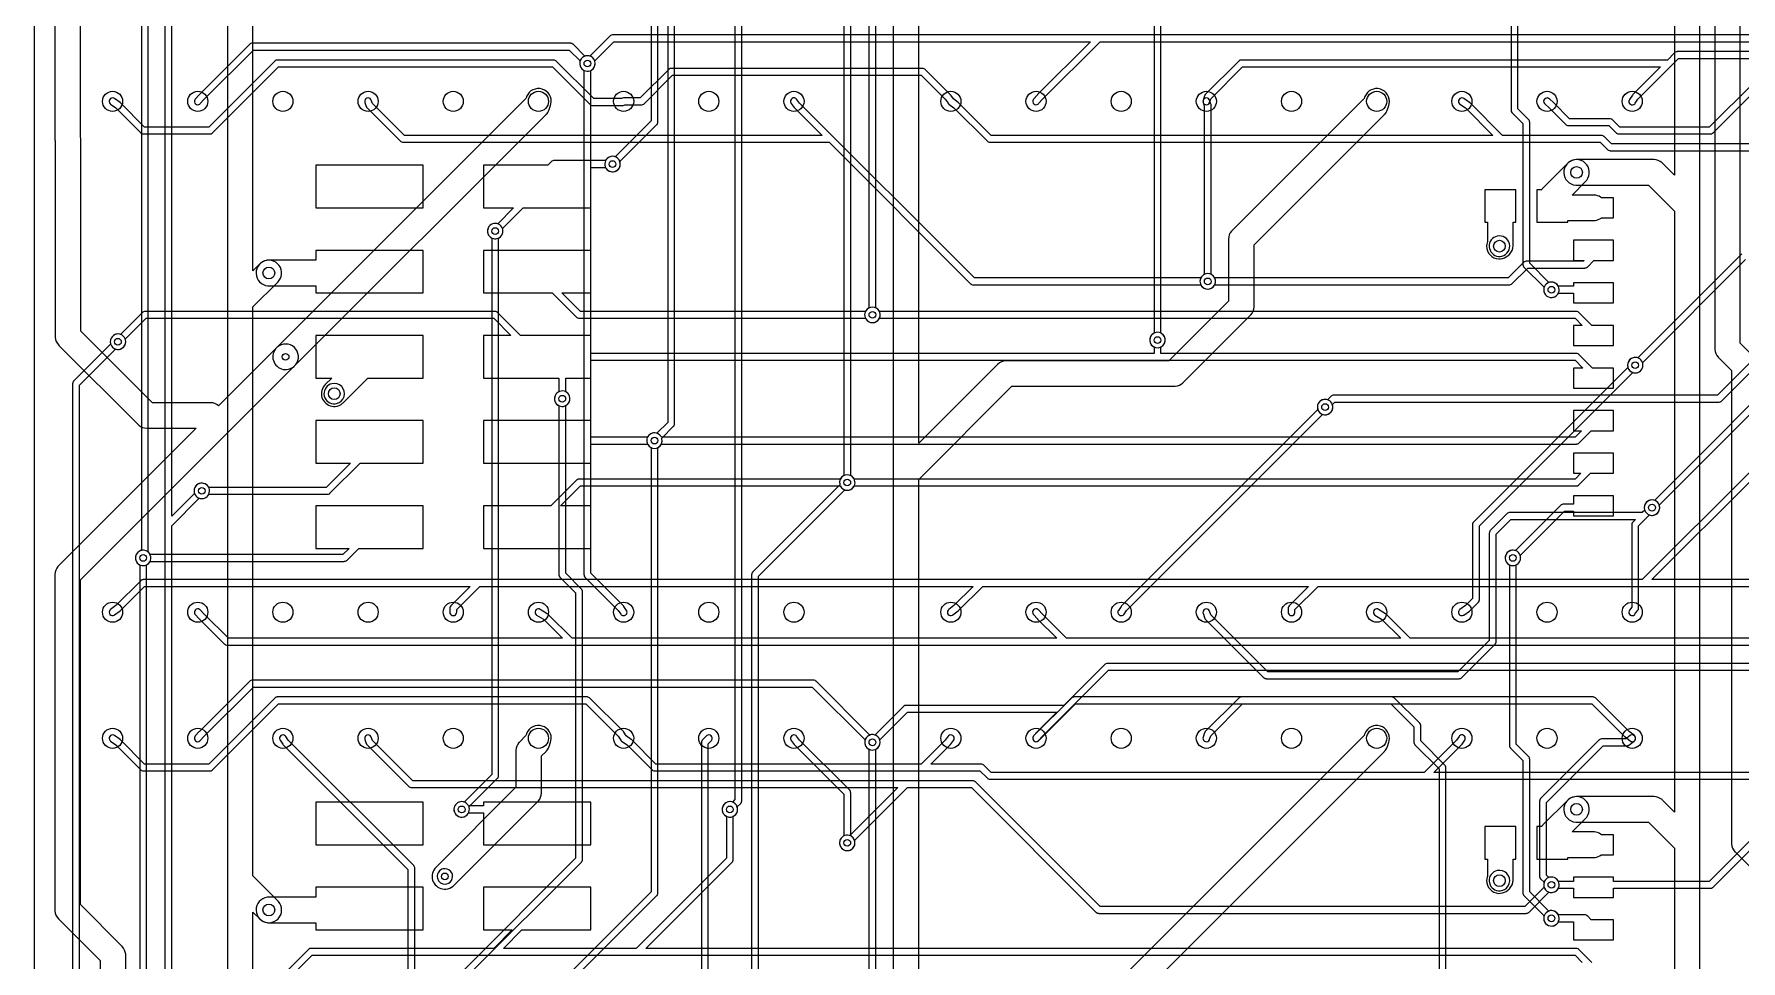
# Model space of a CAD drawing. Header units: millimetres. Extents: x 0 to 100, y 0 to 82.
# Drawn here: x 0 to 50.9, y 29.5 to 57.1 of the extents above; entities that cross this region are included whole.
import ezdxf

# ---------------------------------------------------------------- set-up
doc = ezdxf.new("R2010")
doc.units = ezdxf.units.MM

msp = doc.modelspace()

# ---------------------------------------------------------------- linework, layer by layer
at = {"layer": '16_copper'}
for points in [[(0.619, 61), (0.619, 54), (0.62, 53.985), (0.62, 53.97, 0.032036), (0.627, 53.922), (0.628, 53.919), (0.628, 48.11), (0.629, 48.095), (0.629, 48.081, 0.172129), (0.733, 47.848), (0.735, 47.845), (0.736, 47.844), (0.739, 47.841), (3.1, 45.481), (3.111, 45.471), (3.121, 45.46, 0.172152), (3.359, 45.369), (3.363, 45.369), (3.365, 45.369), (3.369, 45.369), (4.83, 45.369), (0.731, 41.269), (0.721, 41.258), (0.71, 41.248, 0.172152), (0.619, 41.01), (0.619, 41.006), (0.619, 41.004), (0.619, 41), (0.619, 31), (0.62, 30.985), (0.62, 30.97, 0.172129), (0.724, 30.738), (0.726, 30.735), (0.728, 30.734), (0.731, 30.731), (1.969, 29.492), (1.969, 28.3)], [(2.731, 28.3), (2.731, 29.65), (2.73, 29.665), (2.73, 29.68, 0.172129), (2.626, 29.912), (2.624, 29.915), (2.622, 29.916), (2.619, 29.919), (1.381, 31.158), (1.381, 40.842), (7.769, 47.231), (7.802, 47.267, 0.906835), (7.249, 47.787), (7.231, 47.769), (5.499, 46.038), (5.498, 46.04, 0.172152), (5.26, 46.131), (5.256, 46.131), (5.254, 46.131), (5.25, 46.131), (3.527, 46.131), (1.39, 48.268), (1.39, 53.991), (1.389, 54.006), (1.389, 54.021, 0.0314), (1.382, 54.069), (1.381, 54.072), (1.381, 60.842)], [(53, 57.102), (17.25, 57.102), (17.244, 57.101, 0.140725), (17.191, 57.083), (17.184, 57.076), (17.181, 57.075), (17.18, 57.074), (17.178, 57.072), (16.574, 56.468), (16.554, 56.474, 0.118359), (16.446, 56.474), (16.426, 56.468), (16.072, 56.822), (16.067, 56.826, 0.14076), (16.017, 56.85), (16.007, 56.851), (16.004, 56.852), (16.003, 56.851), (16, 56.852), (6.5, 56.852), (6.494, 56.851, 0.140725), (6.441, 56.833), (6.434, 56.826), (6.431, 56.825), (6.43, 56.824), (6.428, 56.822), (4.928, 55.322), (4.927, 55.321), (4.925, 55.319), (4.805, 55.189), (4.791, 55.168, 0.8128), (4.942, 55.04), (4.955, 55.051), (5.073, 55.18), (6.542, 56.648), (15.958, 56.648), (16.282, 56.324), (16.276, 56.304, 1), (16.724, 56.196), (16.73, 56.232, 0.078701), (16.724, 56.304), (16.718, 56.324), (17.292, 56.898), (31.505, 56.898), (29.928, 55.322), (29.927, 55.321), (29.925, 55.319), (29.805, 55.189), (29.791, 55.168, 0.8128), (29.942, 55.04), (29.955, 55.051), (30.073, 55.18), (31.792, 56.898), (52.958, 56.898)], [(52.285, 56.602), (49, 56.602), (48.994, 56.601, 0.140725), (48.941, 56.583), (48.934, 56.576), (48.931, 56.575), (48.93, 56.574), (48.928, 56.572), (48.708, 56.352), (36, 56.352), (35.994, 56.351, 0.140725), (35.941, 56.333), (35.934, 56.326), (35.931, 56.325), (35.93, 56.324), (35.928, 56.322), (34.928, 55.322), (34.926, 55.319), (34.923, 55.316, 0.062123), (34.909, 55.295), (34.903, 55.28), (34.863, 55.15), (34.859, 55.125, 0.812805), (35.051, 55.075), (35.057, 55.09), (35.09, 55.196), (36.042, 56.148), (48.505, 56.148), (47.678, 55.322), (47.678, 55.321), (47.677, 55.321), (47.666, 55.308), (47.576, 55.178), (47.565, 55.156, 0.812815), (47.733, 55.049), (47.744, 55.062), (47.828, 55.185), (49.042, 56.398), (52.243, 56.398)], [(53.148, 53.852), (47.042, 53.852), (46.822, 54.072), (46.817, 54.076, 0.14076), (46.767, 54.1), (46.757, 54.101), (46.754, 54.102), (46.753, 54.101), (46.75, 54.102), (43.792, 54.102), (42.822, 55.072), (42.822, 55.072), (42.821, 55.072), (42.809, 55.083), (42.639, 55.203), (42.616, 55.215, 0.812815), (42.509, 55.048), (42.521, 55.037), (42.684, 54.922), (43.505, 54.102), (28.542, 54.102), (27.572, 55.072), (27.57, 55.073), (27.561, 55.081), (27.414, 55.191), (27.334, 55.308), (27.333, 55.308), (27.333, 55.309), (27.322, 55.322), (26.572, 56.072), (26.567, 56.076, 0.14076), (26.517, 56.1), (26.507, 56.101), (26.504, 56.102), (26.503, 56.101), (26.5, 56.102), (19, 56.102), (18.994, 56.101, 0.140725), (18.941, 56.083), (18.934, 56.076), (18.931, 56.075), (18.93, 56.074), (18.928, 56.072), (18.078, 55.222), (17.58, 55.222), (17.574, 55.221, 0.140725), (17.521, 55.203), (17.52, 55.202), (16.692, 55.202), (15.572, 56.322), (15.567, 56.326, 0.14076), (15.517, 56.35), (15.507, 56.351), (15.504, 56.352), (15.503, 56.351), (15.5, 56.352), (7.25, 56.352), (7.244, 56.351, 0.140725), (7.191, 56.333), (7.184, 56.326), (7.181, 56.325), (7.18, 56.324), (7.178, 56.322), (5.208, 54.352), (3.292, 54.352), (2.572, 55.072), (2.57, 55.073), (2.561, 55.081), (2.401, 55.201), (2.379, 55.214, 0.812811), (2.267, 55.05), (2.279, 55.039), (2.433, 54.923), (3.178, 54.178), (3.183, 54.174, 0.14076), (3.233, 54.15), (3.243, 54.149), (3.246, 54.148), (3.247, 54.149), (3.25, 54.148), (5.25, 54.148), (5.256, 54.149, 0.140725), (5.309, 54.167), (5.316, 54.174), (5.319, 54.175), (5.32, 54.176), (5.322, 54.178), (7.292, 56.148), (15.458, 56.148), (16.578, 55.028), (16.583, 55.024, 0.14076), (16.633, 55), (16.643, 54.999), (16.646, 54.998), (16.647, 54.999), (16.65, 54.998), (17.56, 54.998), (17.566, 54.999, 0.119985), (17.619, 55.017), (17.62, 55.018), (18.12, 55.018), (18.126, 55.019, 0.140725), (18.179, 55.037), (18.186, 55.044), (18.189, 55.045), (18.19, 55.046), (18.192, 55.048), (19.042, 55.898), (26.458, 55.898), (27.172, 55.185), (27.256, 55.062), (27.262, 55.056), (27.267, 55.05), (27.271, 55.046), (27.273, 55.043), (27.275, 55.042), (27.279, 55.039), (27.433, 54.923), (28.428, 53.928), (28.433, 53.924, 0.14076), (28.483, 53.9), (28.493, 53.899), (28.496, 53.898), (28.497, 53.899), (28.5, 53.898), (46.708, 53.898), (46.928, 53.678, 0.156764), (46.983, 53.65), (46.993, 53.649), (46.996, 53.648), (46.997, 53.649), (47, 53.648), (53.148, 53.648)], [(51.282, 55.676), (49.958, 54.352), (47.292, 54.352), (47.072, 54.572), (47.067, 54.576, 0.14076), (47.017, 54.6), (47.007, 54.601), (47.004, 54.602), (47.003, 54.601), (47, 54.602), (45.792, 54.602), (45.322, 55.072), (45.321, 55.073), (45.319, 55.075), (45.189, 55.195), (45.168, 55.209, 0.8128), (45.04, 55.058), (45.051, 55.045), (45.18, 54.927), (45.678, 54.428), (45.683, 54.424, 0.14076), (45.733, 54.4), (45.743, 54.399), (45.746, 54.398), (45.747, 54.399), (45.75, 54.398), (46.958, 54.398), (47.178, 54.178), (47.183, 54.174, 0.14076), (47.233, 54.15), (47.243, 54.149), (47.246, 54.148), (47.247, 54.149), (47.25, 54.148), (50, 54.148), (50.006, 54.149, 0.140725), (50.059, 54.167), (50.066, 54.174), (50.069, 54.175), (50.07, 54.176), (50.072, 54.178), (51.426, 55.532)], [(50.928, 50.572), (47.824, 47.468), (47.804, 47.474, 1), (47.696, 47.026), (47.732, 47.02), (47.768, 47.02), (47.804, 47.026, 0.414214), (47.974, 47.304), (47.968, 47.324), (51.042, 50.398)], [(52.678, 48.822), (50.208, 46.352), (38.75, 46.352), (38.744, 46.351, 0.140725), (38.691, 46.333), (38.684, 46.326), (38.681, 46.325), (38.68, 46.324), (38.678, 46.322), (38.574, 46.218), (38.554, 46.224, 1), (38.446, 45.776), (38.482, 45.77), (38.518, 45.77), (38.554, 45.776, 0.414214), (38.724, 46.054), (38.718, 46.074), (38.792, 46.148), (50.25, 46.148), (50.256, 46.149, 0.140725), (50.309, 46.167), (50.316, 46.174), (50.319, 46.175), (50.32, 46.176), (50.322, 46.178), (52.792, 48.648)], [(51.178, 44.072), (47.958, 40.852), (3.25, 40.852), (3.244, 40.851, 0.140725), (3.191, 40.833), (3.184, 40.826), (3.181, 40.825), (3.18, 40.824), (3.178, 40.822), (2.433, 40.077), (2.279, 39.961), (2.261, 39.944, 0.812806), (2.387, 39.79), (2.401, 39.799), (2.561, 39.919), (2.563, 39.92), (2.572, 39.928), (3.292, 40.648), (13.005, 40.648), (12.428, 40.072), (12.424, 40.067, 0.14076), (12.4, 40.017), (12.399, 40.007), (12.398, 40.004), (12.399, 40.003), (12.398, 40), (12.398, 39.88), (12.402, 39.855, 0.812812), (12.6, 39.863), (12.602, 39.88), (12.602, 39.958), (13.292, 40.648), (28.005, 40.648), (27.433, 40.077), (27.279, 39.961), (27.261, 39.944, 0.812806), (27.387, 39.79), (27.401, 39.799), (27.561, 39.919), (27.563, 39.92), (27.572, 39.928), (28.292, 40.648), (38.005, 40.648), (37.428, 40.072), (37.424, 40.067, 0.14076), (37.4, 40.017), (37.399, 40.007), (37.398, 40.004), (37.399, 40.003), (37.398, 40), (37.398, 39.88), (37.402, 39.855, 0.812812), (37.6, 39.863), (37.602, 39.88), (37.602, 39.958), (38.292, 40.648), (51.208, 40.648)], [(55.505, 39.102), (41.042, 39.102), (40.322, 39.822), (40.319, 39.824), (40.317, 39.827), (40.303, 39.836), (40.093, 39.966), (40.071, 39.977, 0.812811), (39.973, 39.803), (39.987, 39.794), (40.187, 39.67), (40.755, 39.102), (30.792, 39.102), (30.073, 39.82), (29.955, 39.949), (29.935, 39.965, 0.812806), (29.795, 39.824), (29.805, 39.811), (29.925, 39.681), (29.927, 39.68), (29.928, 39.678), (30.505, 39.102), (16.042, 39.102), (15.322, 39.822), (15.319, 39.824), (15.317, 39.827), (15.303, 39.836), (15.093, 39.966), (15.071, 39.977, 0.812811), (14.973, 39.803), (14.987, 39.794), (15.187, 39.67), (15.755, 39.102), (5.792, 39.102), (5.073, 39.82), (4.955, 39.949), (4.935, 39.965, 0.812806), (4.795, 39.824), (4.805, 39.811), (4.925, 39.681), (4.927, 39.68), (4.928, 39.678), (5.678, 38.928), (5.683, 38.924, 0.14076), (5.733, 38.9), (5.743, 38.899), (5.746, 38.898), (5.747, 38.899), (5.75, 38.898), (89.25, 38.898)], [(52.75, 38.352), (32, 38.352), (31.994, 38.351, 0.140725), (31.941, 38.333), (31.934, 38.326), (31.931, 38.325), (31.93, 38.324), (31.928, 38.322), (30.708, 37.102), (26, 37.102), (25.994, 37.101, 0.140725), (25.941, 37.083), (25.934, 37.076), (25.931, 37.075), (25.93, 37.074), (25.928, 37.072), (25.074, 36.218), (25.054, 36.224, 0.118359), (24.946, 36.224), (24.926, 36.218), (23.322, 37.822), (23.317, 37.826, 0.14076), (23.267, 37.85), (23.257, 37.851), (23.254, 37.852), (23.253, 37.851), (23.25, 37.852), (6.5, 37.852), (6.494, 37.851, 0.140725), (6.441, 37.833), (6.434, 37.826), (6.431, 37.825), (6.43, 37.824), (6.428, 37.822), (4.928, 36.322), (4.927, 36.321), (4.925, 36.319), (4.805, 36.189), (4.791, 36.168, 0.8128), (4.942, 36.04), (4.955, 36.051), (5.073, 36.18), (6.542, 37.648), (23.208, 37.648), (24.782, 36.074), (24.776, 36.054, 1), (25.224, 35.946), (25.23, 35.982, 0.078701), (25.224, 36.054), (25.218, 36.074), (26.042, 36.898), (30.505, 36.898), (29.928, 36.322), (29.927, 36.321), (29.925, 36.319), (29.805, 36.189), (29.791, 36.168, 0.8128), (29.942, 36.04), (29.955, 36.051), (30.073, 36.18), (32.042, 38.148), (52.708, 38.148)], [(51.178, 35.102), (41.745, 35.102), (42.572, 35.928), (42.573, 35.93), (42.574, 35.931), (42.585, 35.944), (42.665, 36.064), (42.676, 36.086, 0.812812), (42.506, 36.189), (42.495, 36.176), (42.421, 36.065), (41.458, 35.102), (28.542, 35.102), (28.322, 35.322), (28.317, 35.326, 0.14076), (28.267, 35.35), (28.257, 35.351), (28.254, 35.352), (28.253, 35.351), (28.25, 35.352), (26.745, 35.352), (27.322, 35.928), (27.323, 35.93), (27.331, 35.939), (27.421, 36.059), (27.434, 36.081, 0.812811), (27.27, 36.193), (27.259, 36.181), (27.173, 36.067), (26.458, 35.352), (18.542, 35.352), (17.822, 36.072), (17.822, 36.072), (17.821, 36.072), (17.809, 36.083), (17.656, 36.191), (17.587, 36.303), (17.584, 36.306), (17.583, 36.309), (17.572, 36.322), (16.572, 37.322), (16.567, 37.326, 0.14076), (16.517, 37.35), (16.507, 37.351), (16.504, 37.352), (16.503, 37.351), (16.5, 37.352), (7.25, 37.352), (7.244, 37.351, 0.140725), (7.191, 37.333), (7.184, 37.326), (7.181, 37.325), (7.18, 37.324), (7.178, 37.322), (5.208, 35.352), (3.292, 35.352), (2.572, 36.072), (2.57, 36.073), (2.561, 36.081), (2.401, 36.201), (2.379, 36.214, 0.812811), (2.267, 36.05), (2.279, 36.039), (2.433, 35.923), (3.178, 35.178), (3.183, 35.174, 0.14076), (3.233, 35.15), (3.243, 35.149), (3.246, 35.148), (3.247, 35.149), (3.25, 35.148), (5.25, 35.148), (5.256, 35.149, 0.140725), (5.309, 35.167), (5.316, 35.174), (5.319, 35.175), (5.32, 35.176), (5.322, 35.178), (7.292, 37.148), (16.458, 37.148), (17.42, 36.187), (17.493, 36.067), (17.501, 36.057), (17.509, 36.048), (17.509, 36.047), (17.509, 36.047), (17.51, 36.046), (17.521, 36.037), (17.684, 35.922), (18.428, 35.178), (18.433, 35.174, 0.14076), (18.483, 35.15), (18.493, 35.149), (18.496, 35.148), (18.497, 35.149), (18.5, 35.148), (28.208, 35.148), (28.428, 34.928), (28.433, 34.924, 0.14076), (28.483, 34.9), (28.493, 34.899), (28.496, 34.898), (28.497, 34.899), (28.5, 34.898), (52.958, 34.898)], [(51.782, 33.676), (49.958, 31.852), (47.106, 31.852), (47.106, 31.975), (45.906, 31.975), (45.906, 31.852), (45.456, 31.852), (45.447, 31.871, 0.85408), (45.026, 31.696), (45.032, 31.676), (44.458, 31.102), (31.792, 31.102), (28.072, 34.822), (28.067, 34.826, 0.14076), (28.017, 34.85), (28.007, 34.851), (28.004, 34.852), (28.003, 34.851), (28, 34.852), (11.292, 34.852), (10.089, 36.055), (10.056, 36.152), (10.046, 36.175, 0.812808), (9.86, 36.104), (9.864, 36.088), (9.904, 35.968), (9.905, 35.965), (9.905, 35.963, 0.062133), (9.917, 35.941), (9.928, 35.928), (11.178, 34.678), (11.183, 34.674, 0.14076), (11.233, 34.65), (11.243, 34.649), (11.246, 34.648), (11.247, 34.649), (11.25, 34.648), (25.755, 34.648), (24.324, 33.218), (24.304, 33.224, 1), (24.196, 32.776), (24.232, 32.77, 0.509524), (24.474, 33.054), (24.468, 33.074), (26.042, 34.648), (27.958, 34.648), (31.678, 30.928), (31.683, 30.924, 0.14076), (31.733, 30.9), (31.743, 30.899), (31.746, 30.898), (31.747, 30.899), (31.75, 30.898), (44.5, 30.898), (44.506, 30.899, 0.140725), (44.559, 30.917), (44.566, 30.924), (44.569, 30.925), (44.57, 30.926), (44.572, 30.928), (45.176, 31.532), (45.196, 31.526, 0.324919), (45.447, 31.629), (45.456, 31.648), (45.906, 31.648), (45.906, 31.375), (47.106, 31.375), (47.106, 31.648), (50, 31.648), (50.006, 31.649, 0.140725), (50.059, 31.667), (50.066, 31.674), (50.069, 31.675), (50.07, 31.676), (50.072, 31.678), (51.926, 33.532)], [(46.459, 29.435), (46.072, 29.822), (46.067, 29.826, 0.14076), (46.017, 29.85), (46.007, 29.851), (46.004, 29.852), (46.003, 29.851), (46, 29.852), (18.245, 29.852), (20.822, 32.428), (20.826, 32.433, 0.14076), (20.85, 32.483), (20.851, 32.493), (20.852, 32.496), (20.851, 32.497), (20.852, 32.5), (20.852, 33.794), (20.871, 33.803, 1), (20.629, 34.197), (20.6, 34.175, 0.509525), (20.629, 33.803), (20.648, 33.794), (20.648, 32.542), (17.958, 29.852), (13.995, 29.852), (14.549, 30.405), (16.6, 30.405), (16.6, 31.675), (13.4, 31.675), (13.4, 30.405), (14.261, 30.405), (13.708, 29.852), (8.25, 29.852), (8.244, 29.851, 0.140725), (8.191, 29.833), (8.184, 29.826), (8.181, 29.825), (8.18, 29.824), (8.178, 29.822), (5.708, 27.352)]]:
    msp.add_lwpolyline(points, format="xyb", dxfattribs=at)
for points in [[(22.741, 55.181, 0.92147), (22.57, 55.073), (22.579, 55.059), (22.669, 54.939), (22.67, 54.937), (22.678, 54.928), (23.505, 54.102), (11.042, 54.102), (10.089, 55.055), (10.056, 55.152), (10.046, 55.175, 0.812808), (9.86, 55.104), (9.864, 55.088), (9.904, 54.968), (9.905, 54.965), (9.905, 54.963, 0.062133), (9.917, 54.941), (9.928, 54.928), (10.928, 53.928), (10.933, 53.924, 0.14076), (10.983, 53.9), (10.993, 53.899), (10.996, 53.898), (10.997, 53.899), (11, 53.898), (23.708, 53.898), (27.928, 49.678), (27.933, 49.674, 0.14076), (27.983, 49.65), (27.993, 49.649), (27.996, 49.648), (27.997, 49.649), (28, 49.648), (34.794, 49.648), (34.803, 49.629, 0.560024), (35.197, 49.629), (35.206, 49.648), (44, 49.648), (44.006, 49.649, 0.140725), (44.059, 49.667), (44.066, 49.674), (44.069, 49.675), (44.07, 49.676), (44.072, 49.678), (44.542, 50.148), (46.25, 50.148), (46.256, 50.149, 0.140725), (46.309, 50.167), (46.316, 50.174), (46.319, 50.175), (46.32, 50.176), (46.322, 50.178), (46.519, 50.375), (47.106, 50.375), (47.106, 50.975), (45.906, 50.975), (45.906, 50.375), (46.231, 50.375), (46.208, 50.352), (44.5, 50.352), (44.494, 50.351, 0.140725), (44.441, 50.333), (44.434, 50.326), (44.431, 50.325), (44.43, 50.324), (44.428, 50.322), (43.958, 49.852), (35.206, 49.852), (35.197, 49.871, 0.560024), (34.803, 49.871), (34.794, 49.852), (28.042, 49.852), (22.827, 55.067)], [(13.804, 51.026, 0.414214), (13.974, 51.304), (13.968, 51.324), (14.589, 51.945), (16.6, 51.945), (16.6, 53.148), (17.044, 53.148), (17.053, 53.129, 1), (17.447, 53.371), (17.425, 53.4, 0.509525), (17.053, 53.371), (17.044, 53.352), (15.5, 53.352), (15.494, 53.351, 0.140725), (15.441, 53.333), (15.434, 53.326), (15.431, 53.325), (15.43, 53.324), (15.428, 53.322), (15.321, 53.215), (13.4, 53.215), (13.4, 51.945), (14.301, 51.945), (13.824, 51.468), (13.804, 51.474, 1), (13.696, 51.026), (13.732, 51.02), (13.768, 51.02)], [(45.735, 51.564), (46.506, 51.564), (46.554, 51.567, 0.128806), (46.733, 51.64), (46.74, 51.645), (47.106, 51.645), (47.106, 52.245), (46.739, 52.245), (46.714, 52.264, 0.128805), (46.531, 52.325), (46.506, 52.326), (45.865, 52.326), (46.269, 52.731), (46.302, 52.767, 0.906835), (45.749, 53.287), (45.731, 53.269), (45.005, 52.544), (44.995, 52.533), (44.985, 52.522, 0.012596), (44.973, 52.507), (44.965, 52.495), (44.957, 52.485), (44.814, 52.485), (44.814, 51.515), (45.735, 51.515)], [(43.73, 50.42, 0.154896), (43.951, 50.513), (43.969, 50.531), (43.995, 50.556, 0.192227), (44.106, 50.816), (44.106, 50.819), (44.106, 50.821), (44.106, 50.825), (44.106, 51.515), (44.186, 51.515), (44.186, 52.485), (43.265, 52.485), (43.265, 51.515), (43.344, 51.515), (43.344, 50.935), (43.333, 50.903), (43.323, 50.855), (43.319, 50.806, 0.404409), (43.681, 50.419)], [(11.6, 50.675), (8.4, 50.675), (8.4, 50.381), (7, 50.381), (6.951, 50.378, 0.906837), (6.974, 49.62), (7, 49.619), (8.4, 49.619), (8.4, 49.405), (11.6, 49.405)], [(47.106, 48.435), (46.459, 48.435), (46.072, 48.822), (46.067, 48.826, 0.14076), (46.017, 48.85), (46.007, 48.851), (46.004, 48.852), (46.003, 48.851), (46, 48.852), (25.206, 48.852), (25.197, 48.871, 0.560024), (24.803, 48.871), (24.794, 48.852), (16.292, 48.852), (15.739, 49.405), (16.6, 49.405), (16.6, 50.675), (13.4, 50.675), (13.4, 49.405), (15.451, 49.405), (16.178, 48.678), (16.183, 48.674, 0.14076), (16.233, 48.65), (16.243, 48.649), (16.246, 48.648), (16.247, 48.649), (16.25, 48.648), (24.794, 48.648), (24.803, 48.629, 0.560024), (25.197, 48.629), (25.206, 48.648), (45.958, 48.648), (46.171, 48.435), (45.906, 48.435), (45.906, 47.835), (47.106, 47.835)], [(47.106, 49.705), (45.906, 49.705), (45.906, 49.602), (45.456, 49.602), (45.447, 49.621, 1), (45.053, 49.379), (45.075, 49.35, 0.509525), (45.447, 49.379), (45.456, 49.398), (45.906, 49.398), (45.906, 49.105), (47.106, 49.105)], [(46.191, 47.165), (45.906, 47.165), (45.906, 46.565), (47.106, 46.565), (47.106, 47.165), (46.479, 47.165), (46.072, 47.572), (46.067, 47.576, 0.14076), (46.017, 47.6), (46.007, 47.601), (46.004, 47.602), (46.003, 47.601), (46, 47.602), (33.602, 47.602), (33.602, 47.794), (33.621, 47.803, 1), (33.379, 48.197), (33.35, 48.175, 0.509525), (33.379, 47.803), (33.398, 47.794), (33.398, 47.602), (16.6, 47.602), (16.6, 48.135), (14.509, 48.135), (13.822, 48.822), (13.817, 48.826, 0.14076), (13.767, 48.85), (13.757, 48.851), (13.754, 48.852), (13.753, 48.851), (13.75, 48.852), (3.3, 48.852), (3.294, 48.851, 0.140725), (3.241, 48.833), (3.234, 48.826), (3.231, 48.825), (3.23, 48.824), (3.228, 48.822), (2.574, 48.168), (2.554, 48.174, 1), (2.446, 47.726), (2.482, 47.72, 0.509524), (2.724, 48.004), (2.718, 48.024), (3.342, 48.648), (13.708, 48.648), (14.221, 48.135), (13.4, 48.135), (13.4, 46.865), (15.648, 46.865), (15.648, 46.456), (15.629, 46.447, 1), (15.871, 46.053), (15.9, 46.075, 0.509525), (15.871, 46.447), (15.852, 46.456), (15.852, 46.865), (16.6, 46.865), (16.6, 47.398), (45.958, 47.398)], [(48.304, 42.776, 0.414214), (48.474, 43.054), (48.468, 43.074), (53.229, 47.835), (54.094, 47.835), (54.094, 48.435), (52.894, 48.435), (52.894, 47.835), (52.941, 47.835), (48.324, 43.218), (48.304, 43.224, 1), (48.196, 42.776), (48.232, 42.77), (48.268, 42.77)], [(8.98, 46.02, 0.161508), (9.201, 46.113), (9.219, 46.131), (9.954, 46.865), (11.6, 46.865), (11.6, 48.135), (8.4, 48.135), (8.4, 46.865), (8.876, 46.865), (8.681, 46.669), (8.648, 46.633, 0.605465), (8.931, 46.019)], [(16.6, 44.898), (18.294, 44.898), (18.303, 44.879, 0.560024), (18.697, 44.879), (18.706, 44.898), (46, 44.898), (46.006, 44.899, 0.140725), (46.059, 44.917), (46.066, 44.924), (46.069, 44.925), (46.07, 44.926), (46.072, 44.928), (46.439, 45.295), (47.106, 45.295), (47.106, 45.895), (45.906, 45.895), (45.906, 45.295), (46.151, 45.295), (45.958, 45.102), (18.706, 45.102), (18.697, 45.121, 0.560024), (18.303, 45.121), (18.294, 45.102), (16.6, 45.102), (16.6, 45.595), (13.4, 45.595), (13.4, 44.325), (16.6, 44.325)], [(5.054, 43.276, 0.19891), (5.197, 43.379), (5.206, 43.398), (8.75, 43.398), (8.756, 43.399, 0.140725), (8.809, 43.417), (8.816, 43.424), (8.819, 43.425), (8.82, 43.426), (8.822, 43.428), (9.719, 44.325), (11.6, 44.325), (11.6, 45.595), (8.4, 45.595), (8.4, 44.325), (9.431, 44.325), (8.708, 43.602), (5.206, 43.602), (5.197, 43.621, 1), (4.803, 43.379), (4.825, 43.35, 0.240078), (5.018, 43.27)], [(16.6, 43.055), (15.699, 43.055), (16.292, 43.648), (24.044, 43.648), (24.053, 43.629, 0.560024), (24.447, 43.629), (24.456, 43.648), (46, 43.648), (46.006, 43.649, 0.140725), (46.059, 43.667), (46.066, 43.674), (46.069, 43.675), (46.07, 43.676), (46.072, 43.678), (46.419, 44.025), (47.106, 44.025), (47.106, 44.625), (45.906, 44.625), (45.906, 44.025), (46.131, 44.025), (45.958, 43.852), (24.456, 43.852), (24.447, 43.871, 0.560024), (24.053, 43.871), (24.044, 43.852), (16.25, 43.852), (16.244, 43.851, 0.140725), (16.191, 43.833), (16.184, 43.826), (16.181, 43.825), (16.18, 43.824), (16.178, 43.822), (15.411, 43.055), (13.4, 43.055), (13.4, 41.785), (16.6, 41.785)], [(44.154, 41.276, 0.414214), (44.324, 41.554), (44.318, 41.574), (45.642, 42.898), (45.906, 42.898), (45.906, 42.755), (47.106, 42.755), (47.106, 43.355), (45.906, 43.355), (45.906, 43.102), (45.6, 43.102), (45.594, 43.101, 0.140725), (45.541, 43.083), (45.534, 43.076), (45.531, 43.075), (45.53, 43.074), (45.528, 43.072), (44.174, 41.718), (44.154, 41.724, 1), (44.046, 41.276), (44.082, 41.27), (44.118, 41.27)], [(3.304, 41.276, 0.19891), (3.447, 41.379), (3.456, 41.398), (9.25, 41.398), (9.256, 41.399, 0.140725), (9.309, 41.417), (9.316, 41.424), (9.319, 41.425), (9.32, 41.426), (9.322, 41.428), (9.679, 41.785), (11.6, 41.785), (11.6, 43.055), (8.4, 43.055), (8.4, 41.785), (9.391, 41.785), (9.208, 41.602), (3.456, 41.602), (3.447, 41.621, 1), (3.053, 41.379), (3.075, 41.35, 0.240078), (3.268, 41.27)], [(47.691, 36.023, 0.541596), (47.736, 36.187), (47.724, 36.199), (47.568, 36.326), (46.572, 37.322), (46.567, 37.326, 0.14076), (46.517, 37.35), (46.507, 37.351), (46.504, 37.352), (46.503, 37.351), (46.5, 37.352), (36, 37.352), (35.994, 37.351, 0.140725), (35.941, 37.333), (35.934, 37.326), (35.931, 37.325), (35.93, 37.324), (35.928, 37.322), (34.928, 36.322), (34.926, 36.319), (34.923, 36.316, 0.062123), (34.909, 36.295), (34.903, 36.28), (34.863, 36.15), (34.859, 36.125, 0.812805), (35.051, 36.075), (35.057, 36.09), (35.09, 36.196), (36.042, 37.148), (46.458, 37.148), (47.428, 36.178), (47.431, 36.176), (47.436, 36.171), (47.596, 36.041), (47.617, 36.028, 0.12473), (47.666, 36.019)], [(16.6, 34.215), (13.4, 34.215), (13.4, 34.102), (12.956, 34.102), (12.947, 34.121, 1), (12.553, 33.879), (12.575, 33.85, 0.509525), (12.947, 33.879), (12.956, 33.898), (13.4, 33.898), (13.4, 32.945), (16.6, 32.945)], [(45.735, 32.564), (46.506, 32.564), (46.554, 32.567, 0.128806), (46.733, 32.64), (46.74, 32.645), (47.106, 32.645), (47.106, 33.245), (46.739, 33.245), (46.714, 33.264, 0.128805), (46.531, 33.325), (46.506, 33.326), (45.865, 33.326), (46.269, 33.731), (46.302, 33.767, 0.906835), (45.749, 34.287), (45.731, 34.269), (45.005, 33.544), (44.995, 33.533), (44.985, 33.522, 0.012596), (44.973, 33.507), (44.965, 33.495), (44.957, 33.485), (44.814, 33.485), (44.814, 32.515), (45.735, 32.515)], [(43.73, 31.496, 0.154896), (43.951, 31.589), (43.969, 31.606), (43.995, 31.631, 0.192227), (44.106, 31.891), (44.106, 31.894), (44.106, 31.896), (44.106, 31.901), (44.106, 32.515), (44.186, 32.515), (44.186, 33.485), (43.265, 33.485), (43.265, 32.515), (43.344, 32.515), (43.344, 32.01), (43.333, 31.978), (43.323, 31.93), (43.319, 31.882, 0.404409), (43.681, 31.495)], [(12.304, 31.776, 1), (12.196, 32.224), (12.162, 32.213, 0.854076), (12.268, 31.77)], [(11.6, 31.675), (8.4, 31.675), (8.4, 31.381), (7, 31.381), (6.951, 31.378, 0.906837), (6.974, 30.62), (7, 30.619), (8.4, 30.619), (8.4, 30.405), (11.6, 30.405)], [(47.106, 30.705), (46.439, 30.705), (46.322, 30.822), (46.317, 30.826, 0.14076), (46.267, 30.85), (46.257, 30.851), (46.254, 30.852), (46.253, 30.851), (46.25, 30.852), (45.456, 30.852), (45.447, 30.871, 1), (45.053, 30.629), (45.075, 30.6, 0.509525), (45.447, 30.629), (45.456, 30.648), (45.906, 30.648), (45.906, 30.105), (47.106, 30.105)]]:
    msp.add_lwpolyline(points, format="xyb", close=True, dxfattribs=at)
for points in [[(11.6, 53.215), (8.4, 53.215), (8.4, 51.945), (11.6, 51.945)], [(11.6, 34.215), (8.4, 34.215), (8.4, 32.945), (11.6, 32.945)]]:
    msp.add_lwpolyline(points, close=True, dxfattribs=at)
for points in [[(51.25, 40.852), (48.245, 40.852), (51.292, 43.898)], [(5.822, 27.178), (8.292, 29.648), (45.958, 29.648), (46.171, 29.435)]]:
    msp.add_lwpolyline(points, dxfattribs=at)
at = {"layer": '1_copper'}
for points in [[(53.731, 72.269), (50.231, 68.769), (50.221, 68.758), (50.21, 68.748, 0.172152), (50.119, 68.51), (50.119, 68.506), (50.119, 68.504), (50.119, 68.5), (50.119, 47.75), (50.12, 47.735), (50.12, 47.72, 0.172129), (50.224, 47.488), (50.226, 47.485), (50.228, 47.484), (50.231, 47.481), (50.619, 47.092), (50.619, 33), (50.62, 32.985), (50.62, 32.97, 0.172129), (50.724, 32.738), (50.726, 32.735), (50.728, 32.734), (50.731, 32.731), (53.731, 29.731)], [(48.919, 70.542), (48.919, 52.92), (48.569, 53.269), (48.558, 53.279), (48.548, 53.29, 0.172152), (48.31, 53.381), (48.306, 53.381), (48.304, 53.381), (48.3, 53.381), (46, 53.381), (45.951, 53.378, 0.906837), (45.974, 52.62), (46, 52.619), (48.142, 52.619), (48.919, 51.842), (48.919, 33.92), (48.569, 34.269), (48.558, 34.279), (48.548, 34.29, 0.172152), (48.31, 34.381), (48.306, 34.381), (48.304, 34.381), (48.3, 34.381), (46, 34.381), (45.951, 34.378, 0.906837), (45.974, 33.62), (46, 33.619), (48.142, 33.619), (48.919, 32.842), (48.919, 16.458)], [(6.526, 16.763), (6.526, 30.935), (6.731, 30.731), (6.767, 30.698, 0.906835), (7.287, 31.251), (7.269, 31.269), (6.526, 32.013), (6.526, 48.987), (7.269, 49.731), (7.302, 49.767, 0.906835), (6.749, 50.287), (6.731, 50.269), (6.526, 50.065), (6.526, 68.087)], [(24.898, 61.648), (24.898, 48.956), (24.879, 48.947, 1), (25.121, 48.553), (25.15, 48.575, 0.509525), (25.121, 48.947), (25.102, 48.956), (25.102, 67.044)], [(26.381, 21.842), (40.269, 35.731), (40.271, 35.732), (40.273, 35.734, 0.096374), (40.353, 35.856), (40.361, 35.88), (40.401, 36), (40.414, 36.047, 0.906836), (39.687, 36.264), (39.679, 36.24), (39.667, 36.206), (26.381, 22.92), (26.381, 43.842), (29.158, 46.619), (34, 46.619), (34.015, 46.62), (34.03, 46.62, 0.172129), (34.262, 46.724), (34.265, 46.726), (34.266, 46.728), (34.269, 46.731), (36.269, 48.731), (36.279, 48.742), (36.29, 48.752, 0.172152), (36.381, 48.99), (36.381, 48.994), (36.381, 48.996), (36.381, 49), (36.381, 50.842), (40.269, 54.731), (40.271, 54.732), (40.273, 54.734, 0.096374), (40.353, 54.856), (40.361, 54.88), (40.401, 55), (40.414, 55.047, 0.906836), (39.687, 55.264), (39.679, 55.24), (39.667, 55.206), (35.731, 51.269), (35.721, 51.258), (35.71, 51.248, 0.172152), (35.619, 51.01), (35.619, 51.006), (35.619, 51.004), (35.619, 51), (35.619, 49.158), (33.842, 47.381), (29, 47.381), (28.985, 47.38), (28.97, 47.38, 0.172129), (28.738, 47.276), (28.735, 47.274), (28.734, 47.272), (28.731, 47.269), (26.381, 44.92), (26.381, 65.842)], [(18.898, 63.794), (18.898, 45.542), (18.574, 45.218), (18.554, 45.224, 0.85408), (18.379, 44.803), (18.398, 44.794), (18.398, 31.542), (12.324, 25.468)], [(12.468, 25.324), (18.572, 31.428), (18.576, 31.433, 0.14076), (18.6, 31.483), (18.601, 31.493), (18.602, 31.496), (18.601, 31.497), (18.602, 31.5), (18.602, 44.794), (18.621, 44.803, 0.324919), (18.724, 45.054), (18.718, 45.074), (19.072, 45.428), (19.076, 45.433, 0.14076), (19.1, 45.483), (19.101, 45.493), (19.102, 45.496), (19.101, 45.497), (19.102, 45.5), (19.102, 63.794)], [(18.398, 63.458), (18.398, 54.542), (17.324, 53.468), (17.304, 53.474, 1), (17.196, 53.026), (17.232, 53.02), (17.268, 53.02), (17.304, 53.026, 0.414214), (17.474, 53.304), (17.468, 53.324), (18.572, 54.428), (18.576, 54.433, 0.14076), (18.6, 54.483), (18.601, 54.493), (18.602, 54.496), (18.601, 54.497), (18.602, 54.5), (18.602, 63.5)], [(4.102, 25.606), (4.102, 42.458), (4.926, 43.282), (4.946, 43.276, 1), (5.054, 43.724), (5.018, 43.73, 0.509524), (4.776, 43.446), (4.782, 43.426), (4.102, 42.745), (4.102, 61.008), (5.126, 62.032), (5.146, 62.026, 1), (5.254, 62.474), (5.218, 62.48, 0.509524), (4.976, 62.196), (4.982, 62.176), (3.928, 61.122), (3.924, 61.117, 0.14076), (3.9, 61.067), (3.899, 61.057), (3.898, 61.054), (3.899, 61.053), (3.898, 61.05), (3.898, 25.606)], [(20.898, 61.75), (20.898, 34.292), (20.824, 34.218), (20.804, 34.224, 1), (20.696, 33.776), (20.732, 33.77, 0.509524), (20.974, 34.054), (20.968, 34.074), (21.072, 34.178), (21.076, 34.183, 0.14076), (21.1, 34.233), (21.101, 34.243), (21.102, 34.246), (21.101, 34.247), (21.102, 34.25), (21.102, 61.648)], [(21.602, 25.956), (21.602, 40.958), (24.176, 43.532), (24.196, 43.526, 0.85408), (24.371, 43.947), (24.352, 43.956), (24.352, 60.794), (24.371, 60.803, 1), (24.129, 61.197), (24.1, 61.175, 0.509525), (24.129, 60.803), (24.148, 60.794), (24.148, 43.956), (24.129, 43.947, 0.324919), (24.026, 43.696), (24.032, 43.676), (21.428, 41.072), (21.424, 41.067, 0.14076), (21.4, 41.017), (21.399, 41.007), (21.398, 41.004), (21.399, 41.003), (21.398, 41), (21.398, 25.956)], [(3.352, 13.542), (3.352, 41.294), (3.371, 41.303, 0.506129), (3.402, 41.674), (3.402, 60.144), (3.421, 60.153, 1), (3.179, 60.547), (3.15, 60.525, 0.509525), (3.179, 60.153), (3.198, 60.144), (3.198, 41.725), (3.196, 41.724, 0.668176), (3.129, 41.303), (3.148, 41.294), (3.148, 21.995)], [(44.048, 60.294), (44.048, 54.85), (44.049, 54.844, 0.140725), (44.067, 54.791), (44.074, 54.784), (44.075, 54.781), (44.076, 54.78), (44.078, 54.778), (44.398, 54.458), (44.398, 50.25), (44.399, 50.244, 0.140725), (44.417, 50.191), (44.424, 50.184), (44.425, 50.181), (44.426, 50.18), (44.428, 50.178), (45.032, 49.574), (45.026, 49.554, 0.509524), (45.268, 49.27), (45.304, 49.276, 1), (45.196, 49.724), (45.176, 49.718), (44.602, 50.292), (44.602, 54.5), (44.601, 54.506, 0.140725), (44.583, 54.559), (44.576, 54.566), (44.575, 54.569), (44.574, 54.57), (44.572, 54.572), (44.252, 54.892), (44.252, 60.294)], [(1.352, 16.242), (1.352, 46.658), (2.426, 47.732), (2.446, 47.726, 1), (2.554, 48.174), (2.518, 48.18, 0.509524), (2.276, 47.896), (2.282, 47.876), (1.178, 46.772), (1.174, 46.767, 0.14076), (1.15, 46.717), (1.149, 46.707), (1.148, 46.704), (1.149, 46.703), (1.148, 46.7), (1.148, 16.2)], [(12.968, 29.074), (16.322, 32.428), (16.326, 32.433, 0.14076), (16.35, 32.483), (16.351, 32.493), (16.352, 32.496), (16.351, 32.497), (16.352, 32.5), (16.352, 40.5), (16.351, 40.506, 0.140725), (16.333, 40.559), (16.326, 40.566), (16.325, 40.569), (16.324, 40.57), (16.322, 40.572), (15.852, 41.042), (15.852, 46.044), (15.871, 46.053, 1), (15.629, 46.447), (15.6, 46.425, 0.509525), (15.629, 46.053), (15.648, 46.044), (15.648, 41), (15.649, 40.994, 0.140725), (15.667, 40.941), (15.674, 40.934), (15.675, 40.931), (15.676, 40.93), (15.678, 40.928), (16.148, 40.458), (16.148, 32.542), (12.824, 29.218)], [(42.102, 21.542), (42.102, 35.25), (42.101, 35.256, 0.140725), (42.083, 35.309), (42.076, 35.316), (42.075, 35.319), (42.074, 35.32), (42.072, 35.322), (41.352, 36.042), (41.352, 36.5), (41.351, 36.506, 0.140725), (41.333, 36.559), (41.326, 36.566), (41.325, 36.569), (41.324, 36.57), (41.322, 36.572), (40.572, 37.322), (40.567, 37.326, 0.14076), (40.517, 37.35), (40.507, 37.351), (40.504, 37.352), (40.503, 37.351), (40.5, 37.352), (31.01, 37.352), (31.004, 37.351, 0.140725), (30.951, 37.333), (30.944, 37.326), (30.941, 37.325), (30.94, 37.324), (30.938, 37.322), (29.808, 36.192), (29.793, 36.172, 0.812818), (29.939, 36.037), (29.952, 36.048), (31.052, 37.148), (40.458, 37.148), (41.148, 36.458), (41.148, 36), (41.149, 35.994, 0.140725), (41.167, 35.941), (41.174, 35.934), (41.175, 35.931), (41.176, 35.93), (41.178, 35.928), (41.898, 35.208), (41.898, 21.5)], [(11.352, 25.292), (11.352, 32.25), (11.351, 32.256, 0.140725), (11.333, 32.309), (11.326, 32.316), (11.325, 32.319), (11.324, 32.32), (11.322, 32.322), (7.579, 36.065), (7.505, 36.176), (7.488, 36.195, 0.812815), (7.327, 36.078), (7.335, 36.064), (7.415, 35.944), (7.417, 35.942), (7.417, 35.941), (7.428, 35.928), (11.148, 32.208), (11.148, 25.25)], [(20.102, 24.5), (20.102, 35.958), (20.192, 36.048), (20.207, 36.068, 0.812818), (20.061, 36.203), (20.048, 36.192), (19.928, 36.072), (19.924, 36.067, 0.14076), (19.9, 36.017), (19.899, 36.007), (19.898, 36.004), (19.899, 36.003), (19.898, 36), (19.898, 24.602)], [(25.102, 28.25), (25.102, 35.794), (25.121, 35.803, 1), (24.879, 36.197), (24.85, 36.175, 0.509525), (24.879, 35.803), (24.898, 35.794), (24.898, 28.292)]]:
    msp.add_lwpolyline(points, format="xyb", dxfattribs=at)
for points in [[(51.158, 47.631), (50.881, 47.908), (50.881, 68.342), (54.269, 71.731)], [(49.681, 16.3), (49.681, 70.7)], [(5.764, 68.245), (5.764, 16.606)], [(25.619, 66), (25.619, 20.25)]]:
    msp.add_lwpolyline(points, dxfattribs=at)
for points in [[(33.554, 47.776, 0.668176), (33.621, 48.197), (33.602, 48.206), (33.602, 66.294), (33.621, 66.303, 1), (33.379, 66.697), (33.35, 66.675, 0.509525), (33.379, 66.303), (33.398, 66.294), (33.398, 48.206), (33.379, 48.197, 0.788332), (33.518, 47.77)], [(17.606, 39.782, 0.463864), (17.673, 39.922), (17.665, 39.936), (17.585, 40.056), (17.583, 40.058), (17.583, 40.059), (17.572, 40.072), (16.602, 41.042), (16.602, 56.044), (16.621, 56.053, 1), (16.379, 56.447), (16.35, 56.425, 0.509525), (16.379, 56.053), (16.398, 56.044), (16.398, 41), (16.399, 40.994, 0.140725), (16.417, 40.941), (16.424, 40.934), (16.425, 40.931), (16.426, 40.93), (16.428, 40.928), (17.421, 39.935), (17.495, 39.824), (17.512, 39.805, 0.188317), (17.581, 39.778)], [(7.53, 47.12, 0.161508), (7.751, 47.213), (7.769, 47.231), (15.269, 54.731), (15.271, 54.732), (15.273, 54.734, 0.096374), (15.353, 54.856), (15.361, 54.88), (15.401, 55), (15.414, 55.047, 0.906836), (14.687, 55.264), (14.679, 55.24), (14.667, 55.206), (7.231, 47.769), (7.198, 47.733, 0.605465), (7.481, 47.119)], [(35.054, 49.526, 0.668176), (35.121, 49.947), (35.102, 49.956), (35.102, 55), (35.101, 55.008), (35.1, 55.016), (35.099, 55.022), (35.098, 55.025), (35.098, 55.027), (35.096, 55.032), (35.056, 55.152), (35.046, 55.175, 0.812808), (34.86, 55.104), (34.864, 55.088), (34.898, 54.984), (34.898, 49.956), (34.879, 49.947, 0.788332), (35.018, 49.52)], [(12.804, 33.776, 0.414214), (12.974, 34.054), (12.968, 34.074), (13.822, 34.928), (13.826, 34.933, 0.14076), (13.85, 34.983), (13.851, 34.993), (13.852, 34.996), (13.851, 34.997), (13.852, 35), (13.852, 51.044), (13.871, 51.053, 1), (13.629, 51.447), (13.6, 51.425, 0.509525), (13.629, 51.053), (13.648, 51.044), (13.648, 35.042), (12.824, 34.218), (12.804, 34.224, 1), (12.696, 33.776), (12.732, 33.77), (12.768, 33.77)], [(43.771, 50.503, 1), (43.629, 51.097), (43.583, 51.083, 0.85408), (43.724, 50.495)], [(42.6, 39.78), (42.624, 39.789), (42.639, 39.797), (42.809, 39.917), (42.809, 39.917), (42.809, 39.917), (42.822, 39.928), (43.072, 40.178), (43.076, 40.183, 0.14076), (43.1, 40.233), (43.101, 40.243), (43.102, 40.246), (43.101, 40.247), (43.102, 40.25), (43.102, 42.458), (47.676, 47.032), (47.696, 47.026, 1), (47.804, 47.474), (47.768, 47.48, 0.509524), (47.526, 47.196), (47.532, 47.176), (42.928, 42.572), (42.924, 42.567, 0.14076), (42.9, 42.517), (42.899, 42.507), (42.898, 42.504), (42.899, 42.503), (42.898, 42.5), (42.898, 40.292), (42.684, 40.078), (42.521, 39.963), (42.503, 39.946, 0.62474), (42.575, 39.779)], [(9.021, 46.103, 1), (8.879, 46.697), (8.833, 46.683, 0.85408), (8.974, 46.095)], [(32.452, 39.784, 0.124729), (32.494, 39.811), (32.505, 39.824), (32.579, 39.935), (38.426, 45.782), (38.446, 45.776, 1), (38.554, 46.224), (38.518, 46.23, 0.509524), (38.276, 45.946), (38.282, 45.926), (32.428, 40.072), (32.427, 40.07), (32.426, 40.069), (32.415, 40.056), (32.335, 39.936), (32.324, 39.914, 0.541593), (32.428, 39.779)], [(48.196, 42.776, 1), (48.304, 43.224), (48.268, 43.23, 0.509524), (48.026, 42.946), (48.032, 42.926), (47.958, 42.852), (44, 42.852), (43.994, 42.851, 0.140725), (43.941, 42.833), (43.934, 42.826), (43.931, 42.825), (43.93, 42.824), (43.928, 42.822), (43.428, 42.322), (43.424, 42.317, 0.14076), (43.4, 42.267), (43.399, 42.257), (43.398, 42.254), (43.399, 42.253), (43.398, 42.25), (43.398, 39.042), (42.458, 38.102), (36.792, 38.102), (35.09, 39.804), (35.057, 39.91), (35.047, 39.933, 0.812807), (34.859, 39.866), (34.863, 39.85), (34.903, 39.72), (34.904, 39.717), (34.905, 39.713, 0.062133), (34.917, 39.691), (34.928, 39.678), (36.678, 37.928), (36.683, 37.924, 0.14076), (36.733, 37.9), (36.743, 37.899), (36.746, 37.898), (36.747, 37.899), (36.75, 37.898), (42.5, 37.898), (42.506, 37.899, 0.140725), (42.559, 37.917), (42.566, 37.924), (42.569, 37.925), (42.57, 37.926), (42.572, 37.928), (43.572, 38.928), (43.576, 38.933, 0.14076), (43.6, 38.983), (43.601, 38.993), (43.602, 38.996), (43.601, 38.997), (43.602, 39), (43.602, 42.208), (44.042, 42.648), (47.755, 42.648), (47.678, 42.572), (47.674, 42.567, 0.14076), (47.65, 42.517), (47.649, 42.507), (47.648, 42.504), (47.649, 42.503), (47.648, 42.5), (47.648, 40.034), (47.579, 39.941), (47.566, 39.919, 0.812811), (47.73, 39.807), (47.741, 39.819), (47.831, 39.939), (47.837, 39.949), (47.843, 39.959, 0.062126), (47.85, 39.983), (47.85, 39.984), (47.851, 39.985), (47.851, 39.987), (47.852, 40), (47.852, 42.458), (48.176, 42.782)], [(45.304, 30.526, 1), (45.196, 30.974), (45.176, 30.968), (44.602, 31.542), (44.602, 35.5), (44.601, 35.506, 0.140725), (44.583, 35.559), (44.576, 35.566), (44.575, 35.569), (44.574, 35.57), (44.572, 35.572), (44.202, 35.942), (44.202, 41.294), (44.221, 41.303, 1), (43.979, 41.697), (43.95, 41.675, 0.509525), (43.979, 41.303), (43.998, 41.294), (43.998, 35.9), (43.999, 35.894, 0.140725), (44.017, 35.841), (44.024, 35.834), (44.025, 35.831), (44.026, 35.83), (44.028, 35.828), (44.398, 35.458), (44.398, 31.5), (44.399, 31.494, 0.140725), (44.417, 31.441), (44.424, 31.434), (44.425, 31.431), (44.426, 31.43), (44.428, 31.428), (45.032, 30.824), (45.026, 30.804, 0.509524), (45.268, 30.52)], [(12.28, 31.62, 0.161508), (12.501, 31.713), (12.519, 31.731), (15.019, 34.231), (15.029, 34.242), (15.04, 34.252, 0.172152), (15.131, 34.49), (15.131, 34.494), (15.131, 34.496), (15.131, 34.5), (15.131, 35.592), (15.269, 35.731), (15.271, 35.732), (15.273, 35.734, 0.096374), (15.353, 35.856), (15.361, 35.88), (15.401, 36), (15.414, 36.047, 0.906836), (14.687, 36.264), (14.679, 36.24), (14.667, 36.206), (14.481, 36.019), (14.471, 36.008), (14.46, 35.998, 0.172152), (14.369, 35.76), (14.369, 35.756), (14.369, 35.754), (14.369, 35.75), (14.369, 34.658), (11.981, 32.269), (11.948, 32.233, 0.605465), (12.231, 31.619)], [(24.304, 32.776, 0.668176), (24.371, 33.197), (24.352, 33.206), (24.352, 34.5), (24.351, 34.506, 0.140725), (24.333, 34.559), (24.326, 34.566), (24.325, 34.569), (24.324, 34.57), (24.322, 34.572), (22.827, 36.067), (22.741, 36.181), (22.724, 36.199, 0.812806), (22.57, 36.073), (22.579, 36.059), (22.669, 35.939), (22.67, 35.937), (22.678, 35.928), (24.148, 34.458), (24.148, 33.206), (24.129, 33.197, 0.788332), (24.268, 32.77)], [(45.304, 31.526, 1), (45.196, 31.974), (45.176, 31.968), (45.102, 32.042), (45.102, 34.208), (46.792, 35.898), (47.5, 35.898), (47.512, 35.9), (47.523, 35.901, 0.062124), (47.547, 35.91), (47.548, 35.91), (47.548, 35.911), (47.55, 35.912), (47.561, 35.919), (47.721, 36.039), (47.739, 36.056, 0.812806), (47.613, 36.21), (47.599, 36.201), (47.466, 36.102), (46.75, 36.102), (46.744, 36.101, 0.140725), (46.691, 36.083), (46.684, 36.076), (46.681, 36.075), (46.68, 36.074), (46.678, 36.072), (44.928, 34.322), (44.924, 34.317, 0.14076), (44.9, 34.267), (44.899, 34.257), (44.898, 34.254), (44.899, 34.253), (44.898, 34.25), (44.898, 32), (44.899, 31.994, 0.140725), (44.917, 31.941), (44.924, 31.934), (44.925, 31.931), (44.926, 31.93), (44.928, 31.928), (45.032, 31.824), (45.026, 31.804, 0.509524), (45.268, 31.52)], [(43.771, 31.578, 1), (43.629, 32.173), (43.583, 32.158, 0.85408), (43.724, 31.57)]]:
    msp.add_lwpolyline(points, format="xyb", close=True, dxfattribs=at)
at = {"layer": 'drills_PTH'}
for centre in [(2.34, 55.12), (4.88, 55.12), (7.42, 55.12), (9.96, 55.12), (12.5, 55.12), (15.04, 55.12), (17.58, 55.12), (20.12, 55.12), (22.66, 55.12), (27.34, 55.12), (29.88, 55.12), (32.42, 55.12), (34.96, 55.12), (37.5, 55.12), (40.04, 55.12), (42.58, 55.12), (45.12, 55.12), (47.66, 55.12), (2.34, 39.88), (4.88, 39.88), (7.42, 39.88), (9.96, 39.88), (12.5, 39.88), (15.04, 39.88), (17.58, 39.88), (20.12, 39.88), (22.66, 39.88), (27.34, 39.88), (29.88, 39.88), (32.42, 39.88), (34.96, 39.88), (37.5, 39.88), (40.04, 39.88), (42.58, 39.88), (45.12, 39.88), (47.66, 39.88), (2.34, 36.12), (4.88, 36.12), (7.42, 36.12), (9.96, 36.12), (12.5, 36.12), (15.04, 36.12), (17.58, 36.12), (20.12, 36.12), (22.66, 36.12), (27.34, 36.12), (29.88, 36.12), (32.42, 36.12), (34.96, 36.12), (37.5, 36.12), (40.04, 36.12), (42.58, 36.12), (45.12, 36.12), (47.66, 36.12)]:
    msp.add_circle(centre, 0.3, dxfattribs=at)
at = {"layer": 'drills_via_1_16'}
for centre, radius in [((16.5, 56.25), 0.1), ((17.25, 53.25), 0.1), ((46, 53), 0.175), ((13.75, 51.25), 0.1), ((43.7, 50.8), 0.175), ((7, 50), 0.175), ((35, 49.75), 0.1), ((45.25, 49.5), 0.1), ((25, 48.75), 0.1), ((2.5, 47.95), 0.1), ((33.5, 48), 0.1), ((7.5, 47.5), 0.1), ((47.75, 47.25), 0.1), ((8.95, 46.4), 0.175), ((15.75, 46.25), 0.1), ((38.5, 46), 0.1), ((18.5, 45), 0.1), ((24.25, 43.75), 0.1), ((5, 43.5), 0.1), ((48.25, 43), 0.1), ((3.25, 41.5), 0.1), ((44.1, 41.5), 0.1), ((25, 36), 0.1), ((46, 34), 0.175), ((12.75, 34), 0.1), ((20.75, 34), 0.1), ((24.25, 33), 0.1), ((12.25, 32), 0.1), ((43.7, 31.875), 0.175), ((45.25, 31.75), 0.1), ((7, 31), 0.175), ((45.25, 30.75), 0.1)]:
    msp.add_circle(centre, radius, dxfattribs=at)
at = {"layer": 'outline'}
msp.add_lwpolyline([(0, 73), (0, 0)], dxfattribs=at)

doc.saveas('drawing.dxf')
